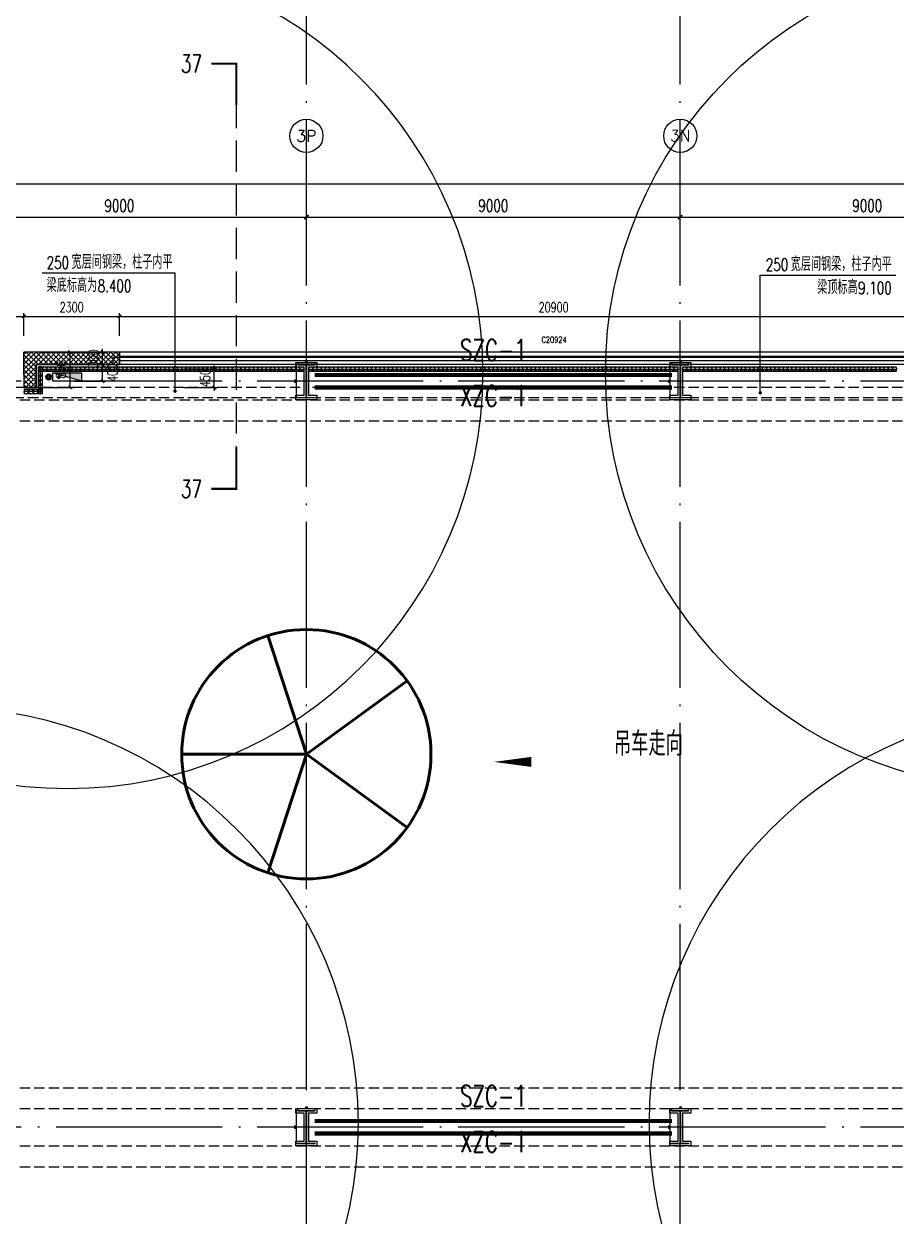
# Model space of a CAD drawing. Extents: x -1313754 to 847533, y 489853 to 941203.
# Drawn here: x -252654 to -231658, y 600629 to 629320 of the extents above; entities that cross this region are included whole.
import ezdxf
from ezdxf.enums import TextEntityAlignment as Align

# ---------------------------------------------------------------- set-up
doc = ezdxf.new("R2010")
doc.units = 0
doc.header["$LTSCALE"] = 1000
doc.header["$MEASUREMENT"] = 0
for name, pattern in [('CENTER', [2, 1.25, -0.25, 0.25, -0.25]), ('DASH', [0.35, 0.25, -0.1]), ('DOTE', [2.42, 2, -0.2, 0.02, -0.2])]:
    doc.linetypes.add(name, pattern=pattern)
doc.layers.get('Defpoints').update_dxf_attribs({"color": 210})
for name, color, linetype in [('A-AXIS-D', 1, 'Continuous'), ('A-AXIS-DOTE', 14, 'DOTE'), ('A-AXIS-DP', 126, 'Continuous'), ('A-AXIS-SYMB', 3, 'Continuous'), ('A-HATCH-2', 251, 'Continuous'), ('A-HRAIL', 173, 'Continuous'), ('A-LIN-V', 9, 'Continuous'), ('A-SFCE', 30, 'Continuous'), ('A-WINDOW', 140, 'Continuous'), ('AS-COLN', 6, 'Continuous'), ('AS-WALL', 40, 'Continuous'), ('AS-结构边线层', 200, 'Continuous'), ('DIM_SYMB', 3, 'Continuous'), ('PUB_HATCH', 8, 'Continuous'), ('PUB_TEXT', 7, 'Continuous'), ('SB_ZF消火栓', 10, 'Continuous'), ('SB_ZF消火栓M', 10, 'Continuous'), ('建-窗', 4, 'Continuous'), ('建-箭头', 3, 'Continuous'), ('建-门窗编号', 7, 'Continuous')]:
    doc.layers.add(name, color=color, linetype=linetype)
for name, color, linetype, lineweight in [('LG-ZF消防', 1, 'Continuous', 60), ('THIN', 7, 'Continuous', 0), ('柱间支撑', 6, 'CENTER', 0)]:
    doc.layers.add(name, color=color, linetype=linetype, lineweight=lineweight)
doc.styles.add('_TCH_AXIS', font='COMPLEX', dxfattribs={"bigfont": 'GBCBIG'})
doc.styles.add('_TCH_DIM', font='SIMPLEX', dxfattribs={"bigfont": 'GBCBIG'})
doc.styles.add('_TCH_DIM_T3', font='SIMPLEX', dxfattribs={"width": 0.705882, "bigfont": 'GBCBIG'})
doc.styles.add('_TCH_LABEL', font='COMPLEX', dxfattribs={"bigfont": 'GBCBIG'})
doc.styles.add('A-STANDARD', font='SIMPLEX', dxfattribs={"bigfont": 'GBCBIG'})
doc.styles.add('A-WIN-LABEL', font='SIMPLEX', dxfattribs={"bigfont": 'GBCBIG'})
doc.styles.add('TSSD_Rein', font='tj-romans1.shx', dxfattribs={"width": 0.7, "bigfont": 'tj-hztxt.shx'})
doc.dimstyles.new('_TCH_ARCH&&10', dxfattribs={"dimtxt": 29.75, "dimasz": 10, "dimexe": 10, "dimexo": 10, "dimgap": 12.625, "dimtad": 1, "dimdec": 0, "dimzin": 0, "dimdsep": 46, "dimtxsty": '_TCH_DIM_T3', "dimblk": 'ARCHTICK', "dimcen": 0.09, "dimclrt": 7, "dimazin": 2, "dimtfac": 1, "dimtdec": 0, "dimtix": 1, "dimtmove": 2, "dimatfit": 3, "dimfxl": 0, "dimtolj": 1, "dimtzin": 0, "dimarcsym": 0})
doc.dimstyles.new('_TCH_ARCH&&100', dxfattribs={"dimtxt": 297.5, "dimasz": 100, "dimexe": 100, "dimexo": 100, "dimgap": 126.25, "dimtad": 1, "dimdec": 0, "dimzin": 0, "dimdsep": 46, "dimtxsty": '_TCH_DIM_T3', "dimblk": 'ARCHTICK', "dimcen": 0.09, "dimclrt": 7, "dimazin": 2, "dimtfac": 1, "dimtdec": 0, "dimtix": 1, "dimtmove": 2, "dimatfit": 3, "dimfxl": 0, "dimtolj": 1, "dimtzin": 0, "dimarcsym": 0})
doc.dimstyles.new('_TCH_ARCH&&80', dxfattribs={"dimtxt": 238, "dimasz": 80, "dimexe": 80, "dimexo": 80, "dimgap": 101, "dimtad": 1, "dimdec": 0, "dimzin": 0, "dimdsep": 46, "dimtxsty": '_TCH_DIM_T3', "dimblk": 'ARCHTICK', "dimcen": 0.09, "dimclrt": 7, "dimazin": 2, "dimtfac": 1, "dimtdec": 0, "dimtix": 1, "dimtmove": 2, "dimatfit": 3, "dimfxl": 0, "dimtolj": 1, "dimtzin": 0, "dimarcsym": 0})
pattern_1 = [(45, (60, 0), (-60.000061, 60.000061), []), (135, (60, 0), (-60.000061, -60.000061), [])]

# ---------------------------------------------------------------- blocks, each defined once
blk = doc.blocks.new('_ArchTick')
at = {"color": 0, "linetype": 'ByBlock', "const_width": 0.4}
blk.add_lwpolyline([(-0.5, -0.5), (0.5, 0.5)], dxfattribs=at)
blk = doc.blocks.new('*D1418')
at = {"layer": 'A-AXIS-D', "color": 0, "lineweight": -2}
for p, q in [((-34118, -180910), (-34118, -180052)), ((-34118, -180152), (-25118, -180152)), ((-25118, -180910), (-25118, -180052))]:
    blk.add_line(p, q, dxfattribs=at)
at = {"layer": 'Defpoints', "color": 0}
for p in [(-25118, -180152), (-34118, -181010), (-25118, -181010)]:
    blk.add_point(p, dxfattribs=at)
at = {"layer": 'A-AXIS-D', "color": 0, "lineweight": -2, "xscale": 100, "yscale": 100, "zscale": 100, "rotation": 180}
blk.add_blockref('_ArchTick', (-34118, -180152), dxfattribs=at)
at = {"layer": 'A-AXIS-D', "color": 0, "lineweight": -2, "xscale": 100, "yscale": 100, "zscale": 100}
blk.add_blockref('_ArchTick', (-25118, -180152), dxfattribs=at)
at = {"layer": 'A-AXIS-D', "color": 7, "insert": (-29618, -179877), "char_height": 297.5, "attachment_point": 5, "style": '_TCH_DIM_T3'}
blk.add_mtext('\\A1;9000', dxfattribs=at)
blk = doc.blocks.new('*D1419')
at = {"layer": 'A-AXIS-D', "color": 0, "lineweight": -2}
for p, q in [((-25118, -180910), (-25118, -180052)), ((-25118, -180152), (-16118, -180152)), ((-16118, -180910), (-16118, -180052))]:
    blk.add_line(p, q, dxfattribs=at)
at = {"layer": 'Defpoints', "color": 0}
for p in [(-16118, -180152), (-25118, -181010), (-16118, -181010)]:
    blk.add_point(p, dxfattribs=at)
at = {"layer": 'A-AXIS-D', "color": 0, "lineweight": -2, "xscale": 100, "yscale": 100, "zscale": 100, "rotation": 180}
blk.add_blockref('_ArchTick', (-25118, -180152), dxfattribs=at)
at = {"layer": 'A-AXIS-D', "color": 0, "lineweight": -2, "xscale": 100, "yscale": 100, "zscale": 100}
blk.add_blockref('_ArchTick', (-16118, -180152), dxfattribs=at)
at = {"layer": 'A-AXIS-D', "color": 7, "insert": (-20618, -179877), "char_height": 297.5, "attachment_point": 5, "style": '_TCH_DIM_T3'}
blk.add_mtext('\\A1;9000', dxfattribs=at)
blk = doc.blocks.new('*D1420')
at = {"layer": 'A-AXIS-D', "color": 0, "lineweight": -2}
for p, q in [((-16118, -180910), (-16118, -180052)), ((-16118, -180152), (-7118, -180152)), ((-7118, -180910), (-7118, -180052))]:
    blk.add_line(p, q, dxfattribs=at)
at = {"layer": 'Defpoints', "color": 0}
for p in [(-7118, -180152), (-16118, -181010), (-7118, -181010)]:
    blk.add_point(p, dxfattribs=at)
at = {"layer": 'A-AXIS-D', "color": 0, "lineweight": -2, "xscale": 100, "yscale": 100, "zscale": 100, "rotation": 180}
blk.add_blockref('_ArchTick', (-16118, -180152), dxfattribs=at)
at = {"layer": 'A-AXIS-D', "color": 0, "lineweight": -2, "xscale": 100, "yscale": 100, "zscale": 100}
blk.add_blockref('_ArchTick', (-7118, -180152), dxfattribs=at)
at = {"layer": 'A-AXIS-D', "color": 7, "insert": (-11618, -179877), "char_height": 297.5, "attachment_point": 5, "style": '_TCH_DIM_T3'}
blk.add_mtext('\\A1;9000', dxfattribs=at)
blk = doc.blocks.new('*D1433')
at = {"layer": 'A-AXIS-D', "color": 0, "lineweight": -2}
for p, q in [((-93018, -180810), (-93018, -179252)), ((92682, -180810), (92682, -179252)), ((-93018, -179352), (92682, -179352))]:
    blk.add_line(p, q, dxfattribs=at)
at = {"layer": 'Defpoints', "color": 0}
for p in [(92682, -179352), (-93018, -180910), (92682, -180910)]:
    blk.add_point(p, dxfattribs=at)
at = {"layer": 'A-AXIS-D', "color": 0, "lineweight": -2, "xscale": 100, "yscale": 100, "zscale": 100, "rotation": 180}
blk.add_blockref('_ArchTick', (-93018, -179352), dxfattribs=at)
at = {"layer": 'A-AXIS-D', "color": 0, "lineweight": -2, "xscale": 100, "yscale": 100, "zscale": 100}
blk.add_blockref('_ArchTick', (92682, -179352), dxfattribs=at)
at = {"layer": 'A-AXIS-D', "color": 7, "insert": (-168, -179077), "char_height": 297.5, "attachment_point": 5, "style": '_TCH_DIM_T3'}
blk.add_mtext('\\A1;185700', dxfattribs=at)
blk = doc.blocks.new('43243')
at = {"layer": 'AS-结构边线层'}
blk.add_lwpolyline([(-200454, 621120), (-210494, 621120), (-210494, 621290), (-223514, 621290), (-223514, 621120), (-225354, 621120), (-225354, 620570), (-227454, 620570), (-227454, 621120), (-229294, 621120), (-229294, 621290), (-250514, 621290), (-250514, 621120), (-252354, 621120), (-252354, 620570), (-254454, 620570), (-254454, 621120), (-263994, 621120), (-263994, 621290), (-277514, 621290)], dxfattribs=at)
blk = doc.blocks.new('*D1755')
at = {"layer": 'A-AXIS-DP', "color": 0, "lineweight": -2}
for p, q in [((-248800, 621020), (-247992, 621020)), ((-248072, 621020), (-248072, 621100)), ((-248072, 620570), (-248072, 621020)), ((-248800, 620570), (-247992, 620570)), ((-248072, 620570), (-248072, 620490))]:
    blk.add_line(p, q, dxfattribs=at)
at = {"layer": 'Defpoints', "color": 0}
for p in [(-248880, 621020), (-248072, 621020), (-248880, 620570)]:
    blk.add_point(p, dxfattribs=at)
at = {"layer": 'A-AXIS-DP', "color": 0, "lineweight": -2, "xscale": 80, "yscale": 80, "zscale": 80}
for p, rotation in [((-248072, 621020), 270), ((-248072, 620570), 90)]:
    blk.add_blockref('_ArchTick', p, dxfattribs=dict(at, rotation=rotation))
at = {"layer": 'A-AXIS-DP', "color": 7, "insert": (-248292, 620795), "char_height": 238, "attachment_point": 5, "rotation": 90, "style": '_TCH_DIM_T3'}
blk.add_mtext('\\A1;450', dxfattribs=at)
blk = doc.blocks.new('4324324')
at = {"layer": 'A-HATCH-2', "linetype": 'DASH'}
for p, q in [((-294754.2, 620270), (-135554.2, 620270)), ((-294754.2, 619770), (-135554.2, 619770)), ((-294754.2, 603720.1), (-128854.2, 603720.1)), ((-294754.2, 603220.1), (-128854.2, 603220.1)), ((-294754.2, 602320), (-128854.2, 602320)), ((-294754.2, 601820), (-128854.2, 601820))]:
    blk.add_line(p, q, dxfattribs=at)
blk = doc.blocks.new('w4324324')
at = {"layer": 'A-HATCH-2', "lineweight": 60}
for q in [(-1694760, 686605), (-1697614, 684532), (-1691907, 684532), (-1696524, 681178), (-1692997, 681178)]:
    blk.add_line((-1694760, 683605), q, dxfattribs=at)
blk.add_circle((-1694760, 683605), 3000, dxfattribs=at)
blk = doc.blocks.new('342343')
at = {"layer": 'A-LIN-V'}
blk.add_blockref('w4324324', (1084560, 45556), dxfattribs=at)
blk = doc.blocks.new('*D1767')
at = {"layer": 'A-AXIS-DP', "color": 0, "lineweight": -2}
for p, q in [((-165054, 621030), (-165054, 621079)), ((-165054, 621069), (-164654, 621069)), ((-164654, 621030), (-164654, 621079))]:
    blk.add_line(p, q, dxfattribs=at)
at = {"layer": 'Defpoints', "color": 0}
for p in [(-165054, 621020), (-164654, 621069), (-164654, 621020)]:
    blk.add_point(p, dxfattribs=at)
at = {"layer": 'A-AXIS-DP', "color": 0, "lineweight": -2, "xscale": 10, "yscale": 10, "zscale": 10, "rotation": 180}
blk.add_blockref('_ArchTick', (-165054, 621069), dxfattribs=at)
at = {"layer": 'A-AXIS-DP', "color": 0, "lineweight": -2, "xscale": 10, "yscale": 10, "zscale": 10}
blk.add_blockref('_ArchTick', (-164654, 621069), dxfattribs=at)
at = {"layer": 'A-AXIS-DP', "color": 7, "insert": (-164854, 621096), "char_height": 29.8, "attachment_point": 5, "style": '_TCH_DIM_T3'}
blk.add_mtext('\\A1;400', dxfattribs=at)
blk = doc.blocks.new('*D1768')
at = {"layer": 'A-AXIS-DP', "color": 0, "lineweight": -2}
for p, q in [((-165064, 621020), (-165105, 621020)), ((-165095, 620220), (-165095, 621020)), ((-165064, 620220), (-165105, 620220))]:
    blk.add_line(p, q, dxfattribs=at)
at = {"layer": 'Defpoints', "color": 0}
for p in [(-165095, 621020), (-165054, 621020), (-165054, 620220)]:
    blk.add_point(p, dxfattribs=at)
at = {"layer": 'A-AXIS-DP', "color": 0, "lineweight": -2, "xscale": 10, "yscale": 10, "zscale": 10}
for p, rotation in [((-165095, 621020), 90), ((-165095, 620220), 270)]:
    blk.add_blockref('_ArchTick', p, dxfattribs=dict(at, rotation=rotation))
at = {"layer": 'A-AXIS-DP', "color": 7, "insert": (-165123, 620620), "char_height": 29.8, "attachment_point": 5, "rotation": 90, "style": '_TCH_DIM_T3'}
blk.add_mtext('\\A1;800', dxfattribs=at)
blk = doc.blocks.new('23124232432')
at = {"layer": '柱间支撑', "const_width": 100}
for points in [[(-237054, 620870), (-245654, 620870)], [(-237054, 620570), (-245654, 620570)], [(-237054, 602920), (-245654, 602920)], [(-237054, 602620), (-245654, 602620)]]:
    blk.add_lwpolyline(points, dxfattribs=at)
at = {"layer": 'THIN', "style": 'TSSD_Rein', "width": 0.7}
for s, p in [('SZC-1', (-241354, 621070)), ('XZC-1', (-241354, 619966)), ('SZC-1', (-241354, 603120)), ('XZC-1', (-241354, 602016))]:
    blk.add_text(s, height=500, dxfattribs=at).set_placement(p, align=Align.BOTTOM_CENTER)
blk = doc.blocks.new('99平面图例外参$0$$LinePat$圆环')
for points in [[(0, 150), (300, 150)], [(0, 0), (300, 0)], [(0, -150), (300, -150)]]:
    blk.add_lwpolyline(points)
at = {"color": 0}
blk.add_circle((150, 0), 150, dxfattribs=at)
blk = doc.blocks.new('34242343243')
at = {"layer": 'A-HRAIL', "yscale": 0.3333333333333333, "zscale": 0.3333333333333333}
for p, xscale, rotation in [((-252254, 620962), -0.3611111227129974, 270), ((-252304, 621014), 0.3384127419231498, 2.033568827363012e-10), ((-252254, 620853), -0.3611111227129974, 270), ((-252203, 621014), 0.3384127419231498, 2.033568827363012e-10), ((-252101, 621014), 0.3384127419231498, 2.033568827363012e-10), ((-252000, 621014), 0.3384127419231498, 2.033568827363012e-10), ((-251898, 621014), 0.3384127419231498, 2.033568827363012e-10), ((-251797, 621014), 0.3384127419231498, 2.033568827363012e-10), ((-251695, 621014), 0.3384127419231498, 2.033568827363012e-10), ((-251594, 621014), 0.3384127419231498, 2.033568827363012e-10), ((-251492, 621014), 0.3384127419231498, 2.033568827363012e-10), ((-251390, 621014), 0.3384127419231498, 2.033568827363012e-10), ((-251289, 621014), 0.3384127419231498, 2.033568827363012e-10), ((-251187, 621014), 0.3384127419231498, 2.033568827363012e-10), ((-251086, 621014), 0.3384127419231498, 2.033568827363012e-10), ((-250984, 621014), 0.3384127419231498, 2.033568827363012e-10), ((-250883, 621014), 0.3384127419231498, 2.033568827363012e-10), ((-250781, 621014), 0.3384127419231498, 2.033568827363012e-10), ((-250680, 621014), 0.3384127419231498, 2.033568827363012e-10), ((-250578, 621014), 0.3384127419231498, 2.033568827363012e-10), ((-250477, 621014), 0.3384127419231498, 2.033568827363012e-10), ((-250375, 621014), 0.3384127419231498, 2.033568827363012e-10), ((-250274, 621014), 0.3384127419231498, 2.033568827363012e-10), ((-250172, 621014), 0.3384127419231498, 2.033568827363012e-10), ((-250071, 621014), 0.3384127419231498, 2.033568827363012e-10), ((-249969, 621014), 0.3384127419231498, 2.033568827363012e-10), ((-249868, 621014), 0.3384127419231498, 2.033568827363012e-10), ((-249766, 621014), 0.3384127419231498, 2.033568827363012e-10), ((-249665, 621014), 0.3384127419231498, 2.033568827363012e-10), ((-249563, 621014), 0.3384127419231498, 2.033568827363012e-10), ((-249462, 621014), 0.3384127419231498, 2.033568827363012e-10), ((-249360, 621014), 0.3384127419231498, 2.033568827363012e-10), ((-249258, 621014), 0.3384127419231498, 2.033568827363012e-10), ((-249157, 621014), 0.3384127419231498, 2.033568827363012e-10), ((-249055, 621014), 0.3384127419231498, 2.033568827363012e-10), ((-248954, 621014), 0.3384127419231498, 2.033568827363012e-10), ((-248852, 621014), 0.3384127419231498, 2.033568827363012e-10), ((-248751, 621014), 0.3384127419231498, 2.033568827363012e-10), ((-248649, 621014), 0.3384127419231498, 2.033568827363012e-10), ((-248548, 621014), 0.3384127419231498, 2.033568827363012e-10), ((-248446, 621014), 0.3384127419231498, 2.033568827363012e-10), ((-248345, 621014), 0.3384127419231498, 2.033568827363012e-10), ((-248243, 621014), 0.3384127419231498, 2.033568827363012e-10), ((-248142, 621014), 0.3384127419231498, 2.033568827363012e-10), ((-248040, 621014), 0.3384127419231498, 2.033568827363012e-10), ((-247939, 621014), 0.3384127419231498, 2.033568827363012e-10), ((-247837, 621014), 0.3384127419231498, 2.033568827363012e-10), ((-247736, 621014), 0.3384127419231498, 2.033568827363012e-10), ((-247634, 621014), 0.3384127419231498, 2.033568827363012e-10), ((-247533, 621014), 0.3384127419231498, 2.033568827363012e-10), ((-247431, 621014), 0.3384127419231498, 2.033568827363012e-10), ((-247330, 621014), 0.3384127419231498, 2.033568827363012e-10), ((-247228, 621014), 0.3384127419231498, 2.033568827363012e-10), ((-247126, 621014), 0.3384127419231498, 2.033568827363012e-10), ((-247025, 621014), 0.3384127419231498, 2.033568827363012e-10), ((-246923, 621014), 0.3384127419231498, 2.033568827363012e-10), ((-246822, 621014), 0.3384127419231498, 2.033568827363012e-10), ((-246720, 621014), 0.3384127419231498, 2.033568827363012e-10), ((-246619, 621014), 0.3384127419231498, 2.033568827363012e-10), ((-246517, 621014), 0.3384127419231498, 2.033568827363012e-10), ((-246416, 621014), 0.3384127419231498, 2.033568827363012e-10), ((-246314, 621014), 0.3384127419231498, 2.033568827363012e-10), ((-246213, 621014), 0.3384127419231498, 2.033568827363012e-10), ((-246111, 621014), 0.3384127419231498, 2.033568827363012e-10), ((-246010, 621014), 0.3384127419231498, 2.033568827363012e-10), ((-245800, 621014), 0.3368181818181818, 2.032837260091426e-10), ((-245699, 621014), 0.3368181818181818, 2.032837260091426e-10), ((-245598, 621014), 0.3368181818181818, 2.032837260091426e-10), ((-245497, 621014), 0.3368181818181818, 2.032837260091426e-10), ((-245396, 621014), 0.3368181818181818, 2.032837260091426e-10), ((-245295, 621014), 0.3368181818181818, 2.032837260091426e-10), ((-245194, 621014), 0.3368181818181818, 2.032837260091426e-10), ((-245093, 621014), 0.3368181818181818, 2.032837260091426e-10), ((-244992, 621014), 0.3368181818181818, 2.032837260091426e-10), ((-244891, 621014), 0.3368181818181818, 2.032837260091426e-10), ((-244790, 621014), 0.3368181818181818, 2.032837260091426e-10), ((-244689, 621014), 0.3368181818181818, 2.032837260091426e-10), ((-244588, 621014), 0.3368181818181818, 2.032837260091426e-10), ((-244487, 621014), 0.3368181818181818, 2.032837260091426e-10), ((-244386, 621014), 0.3368181818181818, 2.032837260091426e-10), ((-244285, 621014), 0.3368181818181818, 2.032837260091426e-10), ((-244183, 621014), 0.3368181818181818, 2.032837260091426e-10), ((-244082, 621014), 0.3368181818181818, 2.032837260091426e-10), ((-243981, 621014), 0.3368181818181818, 2.032837260091426e-10), ((-243880, 621014), 0.3368181818181818, 2.032837260091426e-10), ((-243779, 621014), 0.3368181818181818, 2.032837260091426e-10), ((-243678, 621014), 0.3368181818181818, 2.032837260091426e-10), ((-243577, 621014), 0.3368181818181818, 2.032837260091426e-10), ((-243476, 621014), 0.3368181818181818, 2.032837260091426e-10), ((-243375, 621014), 0.3368181818181818, 2.032837260091426e-10), ((-243274, 621014), 0.3368181818181818, 2.032837260091426e-10), ((-243173, 621014), 0.3368181818181818, 2.032837260091426e-10), ((-243072, 621014), 0.3368181818181818, 2.032837260091426e-10), ((-242971, 621014), 0.3368181818181818, 2.032837260091426e-10), ((-242870, 621014), 0.3368181818181818, 2.032837260091426e-10), ((-242769, 621014), 0.3368181818181818, 2.032837260091426e-10), ((-242668, 621014), 0.3368181818181818, 2.032837260091426e-10), ((-242567, 621014), 0.3368181818181818, 2.032837260091426e-10), ((-242466, 621014), 0.3368181818181818, 2.032837260091426e-10), ((-242365, 621014), 0.3368181818181818, 2.032837260091426e-10), ((-242264, 621014), 0.3368181818181818, 2.032837260091426e-10), ((-242163, 621014), 0.3368181818181818, 2.032837260091426e-10), ((-242062, 621014), 0.3368181818181818, 2.032837260091426e-10), ((-241960, 621014), 0.3368181818181818, 2.032837260091426e-10), ((-241859, 621014), 0.3368181818181818, 2.032837260091426e-10), ((-241758, 621014), 0.3368181818181818, 2.032837260091426e-10), ((-241657, 621014), 0.3368181818181818, 2.032837260091426e-10), ((-241556, 621014), 0.3368181818181818, 2.032837260091426e-10), ((-241455, 621014), 0.3368181818181818, 2.032837260091426e-10), ((-241354, 621014), 0.3368181818181818, 2.032837260091426e-10), ((-241253, 621014), 0.3368181818181818, 2.032837260091426e-10), ((-241152, 621014), 0.3368181818181818, 2.032837260091426e-10), ((-241051, 621014), 0.3368181818181818, 2.032837260091426e-10), ((-240950, 621014), 0.3368181818181818, 2.032837260091426e-10), ((-240849, 621014), 0.3368181818181818, 2.032837260091426e-10), ((-240748, 621014), 0.3368181818181818, 2.032837260091426e-10), ((-240647, 621014), 0.3368181818181818, 2.032837260091426e-10), ((-240546, 621014), 0.3368181818181818, 2.032837260091426e-10), ((-240445, 621014), 0.3368181818181818, 2.032837260091426e-10), ((-240344, 621014), 0.3368181818181818, 2.032837260091426e-10), ((-240243, 621014), 0.3368181818181818, 2.032837260091426e-10), ((-240142, 621014), 0.3368181818181818, 2.032837260091426e-10), ((-240041, 621014), 0.3368181818181818, 2.032837260091426e-10), ((-239940, 621014), 0.3368181818181818, 2.032837260091426e-10), ((-239839, 621014), 0.3368181818181818, 2.032837260091426e-10), ((-239737, 621014), 0.3368181818181818, 2.032837260091426e-10), ((-239636, 621014), 0.3368181818181818, 2.032837260091426e-10), ((-239535, 621014), 0.3368181818181818, 2.032837260091426e-10), ((-239434, 621014), 0.3368181818181818, 2.032837260091426e-10), ((-239333, 621014), 0.3368181818181818, 2.032837260091426e-10), ((-239232, 621014), 0.3368181818181818, 2.032837260091426e-10), ((-239131, 621014), 0.3368181818181818, 2.032837260091426e-10), ((-239030, 621014), 0.3368181818181818, 2.032837260091426e-10), ((-238929, 621014), 0.3368181818181818, 2.032837260091426e-10), ((-238828, 621014), 0.3368181818181818, 2.032837260091426e-10), ((-238727, 621014), 0.3368181818181818, 2.032837260091426e-10), ((-238626, 621014), 0.3368181818181818, 2.032837260091426e-10), ((-238525, 621014), 0.3368181818181818, 2.032837260091426e-10), ((-238424, 621014), 0.3368181818181818, 2.032837260091426e-10), ((-238323, 621014), 0.3368181818181818, 2.032837260091426e-10), ((-238222, 621014), 0.3368181818181818, 2.032837260091426e-10), ((-238121, 621014), 0.3368181818181818, 2.032837260091426e-10), ((-238020, 621014), 0.3368181818181818, 2.032837260091426e-10), ((-237919, 621014), 0.3368181818181818, 2.032837260091426e-10), ((-237818, 621014), 0.3368181818181818, 2.032837260091426e-10), ((-237717, 621014), 0.3368181818181818, 2.032837260091426e-10), ((-237616, 621014), 0.3368181818181818, 2.032837260091426e-10), ((-237514, 621014), 0.3368181818181818, 2.032837260091426e-10), ((-237413, 621014), 0.3368181818181818, 2.032837260091426e-10), ((-237312, 621014), 0.3368181818181818, 2.032837260091426e-10), ((-237211, 621014), 0.3368181818181818, 2.032837260091426e-10), ((-237110, 621014), 0.3368181818181818, 2.032837260091426e-10), ((-237009, 621014), 0.3368181818181818, 2.032837260091426e-10), ((-236800, 621014), 0.3368181818181785, 2.040338504593629e-10), ((-236699, 621014), 0.3368181818181785, 2.040338504593629e-10), ((-236598, 621014), 0.3368181818181785, 2.040338504593629e-10), ((-236497, 621014), 0.3368181818181785, 2.040338504593629e-10), ((-236396, 621014), 0.3368181818181785, 2.040338504593629e-10), ((-236295, 621014), 0.3368181818181785, 2.040338504593629e-10), ((-236194, 621014), 0.3368181818181785, 2.040338504593629e-10), ((-236093, 621014), 0.3368181818181785, 2.040338504593629e-10), ((-235992, 621014), 0.3368181818181785, 2.040338504593629e-10), ((-235891, 621014), 0.3368181818181785, 2.040338504593629e-10), ((-235790, 621014), 0.3368181818181785, 2.040338504593629e-10), ((-235689, 621014), 0.3368181818181785, 2.040338504593629e-10), ((-235588, 621014), 0.3368181818181785, 2.040338504593629e-10), ((-235487, 621014), 0.3368181818181785, 2.040338504593629e-10), ((-235386, 621014), 0.3368181818181785, 2.040338504593629e-10), ((-235285, 621014), 0.3368181818181785, 2.040338504593629e-10), ((-235183, 621014), 0.3368181818181785, 2.040338504593629e-10), ((-235082, 621014), 0.3368181818181785, 2.040338504593629e-10), ((-234981, 621014), 0.3368181818181785, 2.040338504593629e-10), ((-234880, 621014), 0.3368181818181785, 2.040338504593629e-10), ((-234779, 621014), 0.3368181818181785, 2.040338504593629e-10), ((-234678, 621014), 0.3368181818181785, 2.040338504593629e-10), ((-234577, 621014), 0.3368181818181785, 2.040338504593629e-10), ((-234476, 621014), 0.3368181818181785, 2.040338504593629e-10), ((-234375, 621014), 0.3368181818181785, 2.040338504593629e-10), ((-234274, 621014), 0.3368181818181785, 2.040338504593629e-10), ((-234173, 621014), 0.3368181818181785, 2.040338504593629e-10), ((-234072, 621014), 0.3368181818181785, 2.040338504593629e-10), ((-233971, 621014), 0.3368181818181785, 2.040338504593629e-10), ((-233870, 621014), 0.3368181818181785, 2.040338504593629e-10), ((-233769, 621014), 0.3368181818181785, 2.040338504593629e-10), ((-233668, 621014), 0.3368181818181785, 2.040338504593629e-10), ((-233567, 621014), 0.3368181818181785, 2.040338504593629e-10), ((-233466, 621014), 0.3368181818181785, 2.040338504593629e-10), ((-233365, 621014), 0.3368181818181785, 2.040338504593629e-10), ((-233264, 621014), 0.3368181818181785, 2.040338504593629e-10), ((-233163, 621014), 0.3368181818181785, 2.040338504593629e-10), ((-233062, 621014), 0.3368181818181785, 2.040338504593629e-10), ((-232960, 621014), 0.3368181818181785, 2.040338504593629e-10), ((-232859, 621014), 0.3368181818181785, 2.040338504593629e-10), ((-232758, 621014), 0.3368181818181785, 2.040338504593629e-10), ((-232657, 621014), 0.3368181818181785, 2.040338504593629e-10), ((-232556, 621014), 0.3368181818181785, 2.040338504593629e-10), ((-232455, 621014), 0.3368181818181785, 2.040338504593629e-10), ((-232354, 621014), 0.3368181818181785, 2.040338504593629e-10), ((-232253, 621014), 0.3368181818181785, 2.040338504593629e-10), ((-232152, 621014), 0.3368181818181785, 2.040338504593629e-10), ((-232051, 621014), 0.3368181818181785, 2.040338504593629e-10), ((-231950, 621014), 0.3368181818181785, 2.040338504593629e-10), ((-231849, 621014), 0.3368181818181785, 2.040338504593629e-10), ((-231748, 621014), 0.3368181818181785, 2.040338504593629e-10), ((-252254, 620745), -0.3611111227129974, 270), ((-252254, 620637), -0.3611111227129974, 270), ((-252254, 620528), -0.3611111227129974, 270), ((-252254, 620420), -0.3611111227129974, 270)]:
    blk.add_blockref('99平面图例外参$0$$LinePat$圆环', p, dxfattribs=dict(at, xscale=xscale, rotation=rotation))
at = {"layer": 'A-HRAIL', "xscale": -0.3749999999076196, "yscale": 0.3333333333333333, "zscale": 0.3333333333333333}
for p in [(-252542, 620470), (-252429, 620470), (-252317, 620470), (-252204, 620470)]:
    blk.add_blockref('99平面图例外参$0$$LinePat$圆环', p, dxfattribs=at)
blk = doc.blocks.new('A$C5D961328')
at = {"layer": 'SB_ZF消火栓'}
blk.add_hatch(color=256, dxfattribs=at).paths.add_polyline_path([(0, 40), (700, 40), (700, 240)])
at = {"layer": 'A-LIN-V', "ltscale": 500}
blk.add_circle((350, 40), 10001, dxfattribs=at)
at = {"layer": 'SB_ZF消火栓'}
for p, q in [((700, 240), (0, 240)), ((0, 240), (0, 40)), ((700, 240), (0, 40)), ((0, 40), (700, 40)), ((700, 240), (700, 40))]:
    blk.add_line(p, q, dxfattribs=at)
at = {"layer": 'SB_ZF消火栓', "color": 1}
blk.add_circle((140, 140), 32.5, dxfattribs=at)
blk = doc.blocks.new('we42342343234')
at = {"layer": 'LG-ZF消防'}
blk.add_circle((-252055, 620820), 50, dxfattribs=at)
at = {"layer": 'SB_ZF消火栓M', "xscale": -1}
for p, rotation in [((-251955, 620960), 180), ((-254644, 602520), 270), ((-227644, 602520), 270)]:
    blk.add_blockref('A$C5D961328', p, dxfattribs=dict(at, rotation=rotation))
at = {"layer": 'SB_ZF消火栓M', "rotation": 180}
blk.add_blockref('A$C5D961328', (-228304, 620960), dxfattribs=at)
blk = doc.blocks.new('234243242332')
at = {"layer": 'SB_ZF消火栓'}
blk.add_blockref('we42342343234', (0, 0), dxfattribs=at)
blk = doc.blocks.new('*D744')
at = {"layer": 'A-AXIS-DP', "color": 0, "lineweight": -2}
for p, q in [((-250760, 621420), (-250760, 621500)), ((-251454, 621420), (-250680, 621420)), ((-250760, 621120), (-250760, 621420)), ((-251454, 621120), (-250680, 621120)), ((-250760, 621120), (-250760, 621040))]:
    blk.add_line(p, q, dxfattribs=at)
at = {"layer": 'Defpoints', "color": 0}
for p in [(-251534, 621420), (-250760, 621420), (-251534, 621120)]:
    blk.add_point(p, dxfattribs=at)
at = {"layer": 'A-AXIS-DP', "color": 0, "lineweight": -2, "xscale": 80, "yscale": 80, "zscale": 80}
for p, rotation in [((-250760, 621420), 270), ((-250760, 621120), 90)]:
    blk.add_blockref('_ArchTick', p, dxfattribs=dict(at, rotation=rotation))
at = {"layer": 'A-AXIS-DP', "color": 7, "insert": (-250980, 621270), "char_height": 238, "attachment_point": 5, "rotation": 90, "style": '_TCH_DIM_T3'}
blk.add_mtext('\\A1;300', dxfattribs=at)
blk = doc.blocks.new('*D745')
at = {"layer": 'A-AXIS-DP', "color": 0, "lineweight": -2}
for p, q in [((-251454, 621120), (-250680, 621120)), ((-250760, 620720), (-250760, 621120)), ((-251454, 620720), (-250680, 620720))]:
    blk.add_line(p, q, dxfattribs=at)
at = {"layer": 'Defpoints', "color": 0}
for p in [(-251534, 621120), (-250760, 621120), (-251534, 620720)]:
    blk.add_point(p, dxfattribs=at)
at = {"layer": 'A-AXIS-DP', "color": 0, "lineweight": -2, "xscale": 80, "yscale": 80, "zscale": 80}
for p, rotation in [((-250760, 621120), 90), ((-250760, 620720), 270)]:
    blk.add_blockref('_ArchTick', p, dxfattribs=dict(at, rotation=rotation))
at = {"layer": 'A-AXIS-DP', "color": 7, "insert": (-250520, 620920), "char_height": 238, "attachment_point": 5, "rotation": 90, "style": '_TCH_DIM_T3'}
blk.add_mtext('\\A1;400', dxfattribs=at)
blk = doc.blocks.new('*D746')
at = {"layer": 'A-AXIS-DP', "color": 0, "lineweight": -2}
for p, q in [((-252274, 621420), (-251460, 621420)), ((-251540, 620570), (-251540, 621420)), ((-252274, 620570), (-251460, 620570))]:
    blk.add_line(p, q, dxfattribs=at)
at = {"layer": 'Defpoints', "color": 0}
for p in [(-252354, 621420), (-251540, 621420), (-252354, 620570)]:
    blk.add_point(p, dxfattribs=at)
at = {"layer": 'A-AXIS-DP', "color": 0, "lineweight": -2, "xscale": 80, "yscale": 80, "zscale": 80}
for p, rotation in [((-251540, 621420), 90), ((-251540, 620570), 270)]:
    blk.add_blockref('_ArchTick', p, dxfattribs=dict(at, rotation=rotation))
at = {"layer": 'A-AXIS-DP', "color": 7, "insert": (-251760, 620995), "char_height": 238, "attachment_point": 5, "rotation": 90, "style": '_TCH_DIM_T3'}
blk.add_mtext('\\A1;850', dxfattribs=at)
blk = doc.blocks.new('*D917')
at = {"layer": 'A-AXIS-DP', "color": 0, "lineweight": -2}
for p, q in [((-254154, 621810), (-254154, 622360)), ((-252654, 621810), (-252654, 622360)), ((-254154, 622280), (-252654, 622280))]:
    blk.add_line(p, q, dxfattribs=at)
at = {"layer": 'Defpoints', "color": 0}
for p in [(-252654, 622280), (-254154, 621730), (-252654, 621730)]:
    blk.add_point(p, dxfattribs=at)
at = {"layer": 'A-AXIS-DP', "color": 0, "lineweight": -2, "xscale": 80, "yscale": 80, "zscale": 80, "rotation": 180}
blk.add_blockref('_ArchTick', (-254154, 622280), dxfattribs=at)
at = {"layer": 'A-AXIS-DP', "color": 0, "lineweight": -2, "xscale": 80, "yscale": 80, "zscale": 80}
blk.add_blockref('_ArchTick', (-252654, 622280), dxfattribs=at)
at = {"layer": 'A-AXIS-DP', "color": 7, "insert": (-253404, 622500), "char_height": 238, "attachment_point": 5, "style": '_TCH_DIM_T3'}
blk.add_mtext('\\A1;1500', dxfattribs=at)
blk = doc.blocks.new('*D918')
at = {"layer": 'A-AXIS-DP', "color": 0, "lineweight": -2}
for p, q in [((-252654, 621810), (-252654, 622360)), ((-250354, 621810), (-250354, 622360)), ((-252654, 622280), (-250354, 622280))]:
    blk.add_line(p, q, dxfattribs=at)
at = {"layer": 'Defpoints', "color": 0}
for p in [(-250354, 622280), (-252654, 621730), (-250354, 621730)]:
    blk.add_point(p, dxfattribs=at)
at = {"layer": 'A-AXIS-DP', "color": 0, "lineweight": -2, "xscale": 80, "yscale": 80, "zscale": 80, "rotation": 180}
blk.add_blockref('_ArchTick', (-252654, 622280), dxfattribs=at)
at = {"layer": 'A-AXIS-DP', "color": 0, "lineweight": -2, "xscale": 80, "yscale": 80, "zscale": 80}
blk.add_blockref('_ArchTick', (-250354, 622280), dxfattribs=at)
at = {"layer": 'A-AXIS-DP', "color": 7, "insert": (-251504, 622500), "char_height": 238, "attachment_point": 5, "style": '_TCH_DIM_T3'}
blk.add_mtext('\\A1;2300', dxfattribs=at)
blk = doc.blocks.new('*D919')
at = {"layer": 'A-AXIS-DP', "color": 0, "lineweight": -2}
for p, q in [((-250354, 621810), (-250354, 622360)), ((-229454, 621810), (-229454, 622360)), ((-250354, 622280), (-229454, 622280))]:
    blk.add_line(p, q, dxfattribs=at)
at = {"layer": 'Defpoints', "color": 0}
for p in [(-229454, 622280), (-250354, 621730), (-229454, 621730)]:
    blk.add_point(p, dxfattribs=at)
at = {"layer": 'A-AXIS-DP', "color": 0, "lineweight": -2, "xscale": 80, "yscale": 80, "zscale": 80, "rotation": 180}
blk.add_blockref('_ArchTick', (-250354, 622280), dxfattribs=at)
at = {"layer": 'A-AXIS-DP', "color": 0, "lineweight": -2, "xscale": 80, "yscale": 80, "zscale": 80}
blk.add_blockref('_ArchTick', (-229454, 622280), dxfattribs=at)
at = {"layer": 'A-AXIS-DP', "color": 7, "insert": (-239904, 622500), "char_height": 238, "attachment_point": 5, "style": '_TCH_DIM_T3'}
blk.add_mtext('\\A1;20900', dxfattribs=at)
blk = doc.blocks.new('WINDOW2DLIB$DYNSTYLE$00000005')
at = {"color": 0}
for points in [[(-0.5, 0.5), (-0.5, -0.5)], [(-0.5, 0.5), (0.5, 0.5)], [(0.5, -0.5), (0.5, 0.5)], [(0.5, 0.1667), (-0.5, 0.1667)], [(0.5, -0.1667), (-0.5, -0.1667)], [(-0.5, -0.5), (0.5, -0.5)]]:
    blk.add_lwpolyline(points, dxfattribs=at)
blk = doc.blocks.new('dote')
at = {"layer": 'A-AXIS-D'}
for centre in [(-25117.8, -178196), (-16117.8, -178196)]:
    blk.add_circle(centre, 400, dxfattribs=at)
at = {"layer": 'A-AXIS-DOTE', "ltscale": 2}
for p, q in [((-25117.8, -264080), (-25117.8, -167560.7)), ((-16117.8, -264080), (-16117.8, -167560.7)), ((98696.4, -184100), (-97273.6, -184100)), ((98696.4, -202050), (-97273.6, -202050))]:
    blk.add_line(p, q, dxfattribs=at)
at = {"layer": 'DIM_SYMB', "linetype": 'DASH', "ltscale": 3}
blk.add_line((-26803.6, -177260.1), (-26803.6, -185890.1), dxfattribs=at)
at = {"layer": 'DIM_SYMB', "const_width": 50}
for points in [[(-27403.6, -176460.1), (-26803.6, -176460.1), (-26803.6, -177460.1)], [(-26803.6, -185690.1), (-26803.6, -186690.1), (-27403.6, -186690.1)]]:
    blk.add_lwpolyline(points, dxfattribs=at)
at = {"layer": 'PUB_TEXT', "style": '_TCH_LABEL', "width": 0.705882}
for p in [(-28139.3, -176672.6), (-28139.3, -186902.6)]:
    blk.add_text('37', height=425, dxfattribs=at).set_placement(p)
at = {"layer": 'PUB_TEXT', "style": '_TCH_AXIS'}
for s, height, p, p2 in [('3P', 282.17, (-25359.7, -178337.1), (-24875.9, -178337.1)), ('3N', 270.86, (-16362.9, -178331.5), (-15872.7, -178331.5))]:
    blk.add_text(s, height=height, dxfattribs=at).set_placement(p, p2, align=Align.FIT)
at = {"layer": 'A-AXIS-D'}
for base, p1, p2, picture, middle in [((92682.2, -179352.2), (-93017.8, -180910.2), (92682.2, -180910.2), '*D1433', (-167.8, -179077.2)), ((-25117.8, -180152.2), (-34117.8, -181010.2), (-25117.8, -181010.2), '*D1418', (-29617.8, -179877.2)), ((-16117.8, -180152.2), (-25117.8, -181010.2), (-16117.8, -181010.2), '*D1419', (-20617.8, -179877.2)), ((-7117.8, -180152.2), (-16117.8, -181010.2), (-7117.8, -181010.2), '*D1420', (-11617.8, -179877.2))]:
    dim = blk.add_linear_dim(base=base, p1=p1, p2=p2, angle=0, dimstyle='_TCH_ARCH&&100', override={"dimgap": 0}, dxfattribs=at)
    dim.commit()
    dim.dimension.update_dxf_attribs({"geometry": picture, "text_midpoint": middle, "dimtype": 161})
blk = doc.blocks.new('3243243')
at = {"layer": 'A-AXIS-SYMB'}
for p, q in [((-249015.8, 623320), (-252210, 623320)), ((-249015.8, 620480), (-249015.8, 623320)), ((-234930, 620440), (-234930, 623270)), ((-234930, 623270), (-231670, 623270))]:
    blk.add_line(p, q, dxfattribs=at)
at = {"layer": 'A-AXIS-SYMB', "const_width": 40}
for points in [[(-249015.8, 620460, 1), (-249015.8, 620500, 1)], [(-234930, 620420, 1), (-234930, 620460, 1)]]:
    blk.add_lwpolyline(points, format="xyb", close=True, dxfattribs=at)
at = {"layer": 'A-SFCE', "color": 2, "linetype": 'DASH'}
for p, q in [((-246004.2, 620570), (-254704.2, 620570)), ((-246004.2, 620320), (-254704.2, 620320))]:
    blk.add_line(p, q, dxfattribs=at)
at = {"layer": 'A-SFCE', "linetype": 'DASH'}
for p, q in [((-228004.2, 620570), (-245704.2, 620570)), ((-228004.2, 620320), (-245704.2, 620320))]:
    blk.add_line(p, q, dxfattribs=at)
at = {"layer": 'PUB_TEXT', "style": '_TCH_DIM'}
for s, p in [('宽层间钢梁，柱子内平', (-251505, 623425)), ('宽层间钢梁，柱子内平', (-234195.2, 623375)), ('梁底标高为', (-252105, 622865)), ('梁顶标高', (-233558, 622815))]:
    blk.add_text(s, height=337.59, dxfattribs=at).set_placement(p)
at = {"layer": 'PUB_TEXT', "style": '_TCH_DIM', "width": 0.705882}
for s, p in [('250', (-252105, 623425)), ('250', (-234795.2, 623375)), ('8.400', (-250876.3, 622865)), ('9.100', (-232575, 622815))]:
    blk.add_text(s, height=297.5, dxfattribs=at).set_placement(p)
at = {"layer": 'A-AXIS-DP', "color": 1}
dim = blk.add_aligned_dim(p1=(-248880, 620570), p2=(-248880, 621020), distance=-808, dimstyle='_TCH_ARCH&&80', dxfattribs=at)
dim.commit()
dim.dimension.update_dxf_attribs({"geometry": '*D1755', "text_midpoint": (-248292, 620795)})
blk = doc.blocks.new('w42343243')
at = {"layer": 'A-HATCH-2'}
blk.add_lwpolyline([(-165104.2, 621070), (-164604.2, 621070), (-164604.2, 620958), (-164800.2, 620958), (-164800.2, 620282), (-164604.2, 620282), (-164604.2, 620170), (-165104.2, 620170), (-165104.2, 620282), (-164908.2, 620282), (-164908.2, 620958), (-165104.2, 620958)], close=True, dxfattribs=at)
at = {"layer": 'AS-COLN', "color": 3}
blk.add_lwpolyline([(-165054.2, 621020), (-164654.2, 621020), (-164654.2, 621008), (-164850.2, 621008), (-164850.2, 620232), (-164654.2, 620232), (-164654.2, 620220), (-165054.2, 620220), (-165054.2, 620232), (-164858.2, 620232), (-164858.2, 621008), (-165054.2, 621008)], close=True, dxfattribs=at)
at = {"layer": 'A-AXIS-DP'}
for p1, p2, distance, picture, middle in [((-165054.2, 620220), (-165054.2, 621020), 41.2, '*D1768', (-165122.9, 620620)), ((-165054.2, 621020), (-164654.2, 621020), 48.8, '*D1767', (-164854.2, 621096.2))]:
    dim = blk.add_aligned_dim(p1=p1, p2=p2, distance=distance, dimstyle='_TCH_ARCH&&10', dxfattribs=at)
    dim.commit()
    dim.dimension.update_dxf_attribs({"geometry": picture, "text_midpoint": middle})
blk = doc.blocks.new('42343')
at = {"layer": 'A-WINDOW'}
for p in [(-81000, 100), (-72000, 100), (-81000, -17850), (-72000, -17850)]:
    blk.add_blockref('w42343243', p, dxfattribs=at)

msp = doc.modelspace()

# ---------------------------------------------------------------- hatches: boundary and pattern name
at = {"layer": 'PUB_HATCH'}
h = msp.add_hatch(dxfattribs=at)
h.set_pattern_fill('多孔材料', color=256, scale=30, style=0)
h.set_pattern_definition(pattern_1)
h.paths.add_polyline_path([(-252354.2, 621119.9), (-250354.2, 621119.9), (-250354.2, 621419.9), (-252654.2, 621419.9)])
h = msp.add_hatch(dxfattribs=at)
h.set_pattern_fill('多孔材料', color=256, scale=30, style=0)
h.set_pattern_definition(pattern_1)
h.paths.add_polyline_path([(-252654.2, 620869.9), (-252354.2, 620569.9), (-252354.2, 621119.9), (-252654.2, 621419.9)])
h = msp.add_hatch(dxfattribs=at)
h.set_pattern_fill('多孔材料', color=256, scale=30, style=0)
h.set_pattern_definition(pattern_1)
h.paths.add_polyline_path([(-252654.2, 620869.9), (-252654.2, 620569.9), (-252354.2, 620569.9)])

# ---------------------------------------------------------------- linework, layer by layer
at = {"layer": 'AS-WALL'}
for p, q in [((-250354.2, 621419.9), (-252654.2, 621419.9)), ((-252654.2, 620869.9), (-252654.2, 621419.9)), ((-250354.2, 621119.9), (-250354.2, 621419.9)), ((-252654.2, 620869.9), (-252654.2, 620569.9)), ((-252354.2, 621119.9), (-250354.2, 621119.9)), ((-252354.2, 620569.9), (-252354.2, 621119.9)), ((-252654.2, 620569.9), (-252354.2, 620569.9))]:
    msp.add_line(p, q, dxfattribs=at)
at = {"layer": '建-箭头'}
msp.add_lwpolyline([(-234442, 611560, 0, 0, 0), (-241342, 611560, 0, 240, 0), (-240442, 611560, 0, 0, 0)], format="xyseb", dxfattribs=at)

# ---------------------------------------------------------------- block references
at = {"layer": 'A-AXIS-DP'}
msp.add_blockref('3243243', (0, 0), dxfattribs=at)
at = {"layer": 'A-LIN-V', "rotation": 90}
msp.add_blockref('342343', (483306.5, 1221945), dxfattribs=at)
at = {"layer": 'A-WINDOW'}
for name in ['43243', '42343', '4324324']:
    msp.add_blockref(name, (0, 0), dxfattribs=at)
at = {"layer": 'AS-WALL'}
msp.add_blockref('dote', (-220736.4, 804820), dxfattribs=at)
at = {"layer": 'DIM_SYMB'}
msp.add_blockref('34242343243', (0, 0), dxfattribs=at)
at = {"layer": 'SB_ZF消火栓', "linetype": 'Continuous'}
msp.add_blockref('234243242332', (0, 0), dxfattribs=at)
at = {"layer": '建-窗'}
ref = msp.add_blockref('WINDOW2DLIB$DYNSTYLE$00000005', (-239904.2, 621269.9), dxfattribs=dict(at, xscale=-20900, yscale=-300, zscale=300, rotation=359.9999999994902))
ref.add_attrib('A', 'C20924', (-240194.2, 621642.8), dxfattribs={"layer": '建-门窗编号', "ltscale": 500, "height": 148.75, "style": 'A-WIN-LABEL', "width": 0.705882})
at = {"layer": '柱间支撑'}
msp.add_blockref('23124232432', (0, 0), dxfattribs=at)

# ---------------------------------------------------------------- texts
at = {"layer": 'PUB_TEXT', "style": 'A-STANDARD'}
msp.add_text('吊车走向', height=578.72, dxfattribs=at).set_placement((-238454.3, 611706.9))

# ---------------------------------------------------------------- dimensions: what is measured, and where the dimension line sits
at = {"layer": 'A-AXIS-DP'}
for p1, p2, distance, picture, middle in [((-254154.2, 621729.9), (-252654.2, 621729.9), 550, '*D917', (-253404.2, 622499.9)), ((-252654.2, 621729.9), (-250354.2, 621729.9), 550, '*D918', (-251504.2, 622499.9)), ((-250354.2, 621729.9), (-229454.2, 621729.9), 550, '*D919', (-239904.2, 622499.9)), ((-252354.2, 620569.9), (-252354.2, 621419.9), -814.2, '*D746', (-251760, 620994.9)), ((-251534.2, 621119.9), (-251534.2, 621419.9), -774.2, '*D744', (-250980, 621269.9))]:
    dim = msp.add_aligned_dim(p1=p1, p2=p2, distance=distance, dimstyle='_TCH_ARCH&&80', dxfattribs=at)
    dim.commit()
    dim.dimension.update_dxf_attribs({"geometry": picture, "text_midpoint": middle})
dim = msp.add_linear_dim(base=(-250760, 621119.9), p1=(-251534.2, 620719.9), p2=(-251534.2, 621119.9), angle=90, dimstyle='_TCH_ARCH&&80', dxfattribs=at)
dim.commit()
dim.dimension.update_dxf_attribs({"geometry": '*D745', "text_midpoint": (-250520, 620919.9), "dimtype": 129})

doc.saveas('drawing.dxf')
